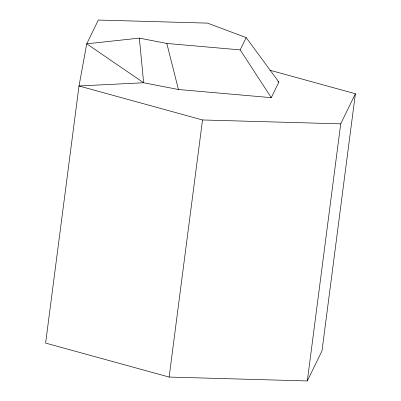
<?xml version="1.0" encoding="UTF-8"?>
<svg xmlns="http://www.w3.org/2000/svg" width="401" height="401" viewBox="0 0 401 401"><rect width="100%" height="100%" fill="white"/><g stroke="black" fill="none" stroke-linecap="round" stroke-linejoin="round"><path stroke-width="0.6" d="M169.132 377.065L202.52 119.964L79.002 85.979L86.736 43.829L98.33 20.05L207.502 23.118L246.184 37.594L278.88 82.09L271.292 97.659L178.435 89.508L143.643 82.756L79.002 85.979L45.614 343.086L169.132 377.065L307.321 380.95L321.998 350.85L355.386 93.749L269.828 70.205M307.321 380.95L340.715 123.849L355.386 93.749M271.292 97.659L240.189 49.894L246.184 37.594M139.347 38.12L86.736 43.829L143.643 82.756L139.347 38.12L166.826 43.453L240.189 49.894M202.52 119.964L340.715 123.849M277.918 81.293L278.88 82.09M166.826 43.453L178.435 89.508"/></g></svg>
